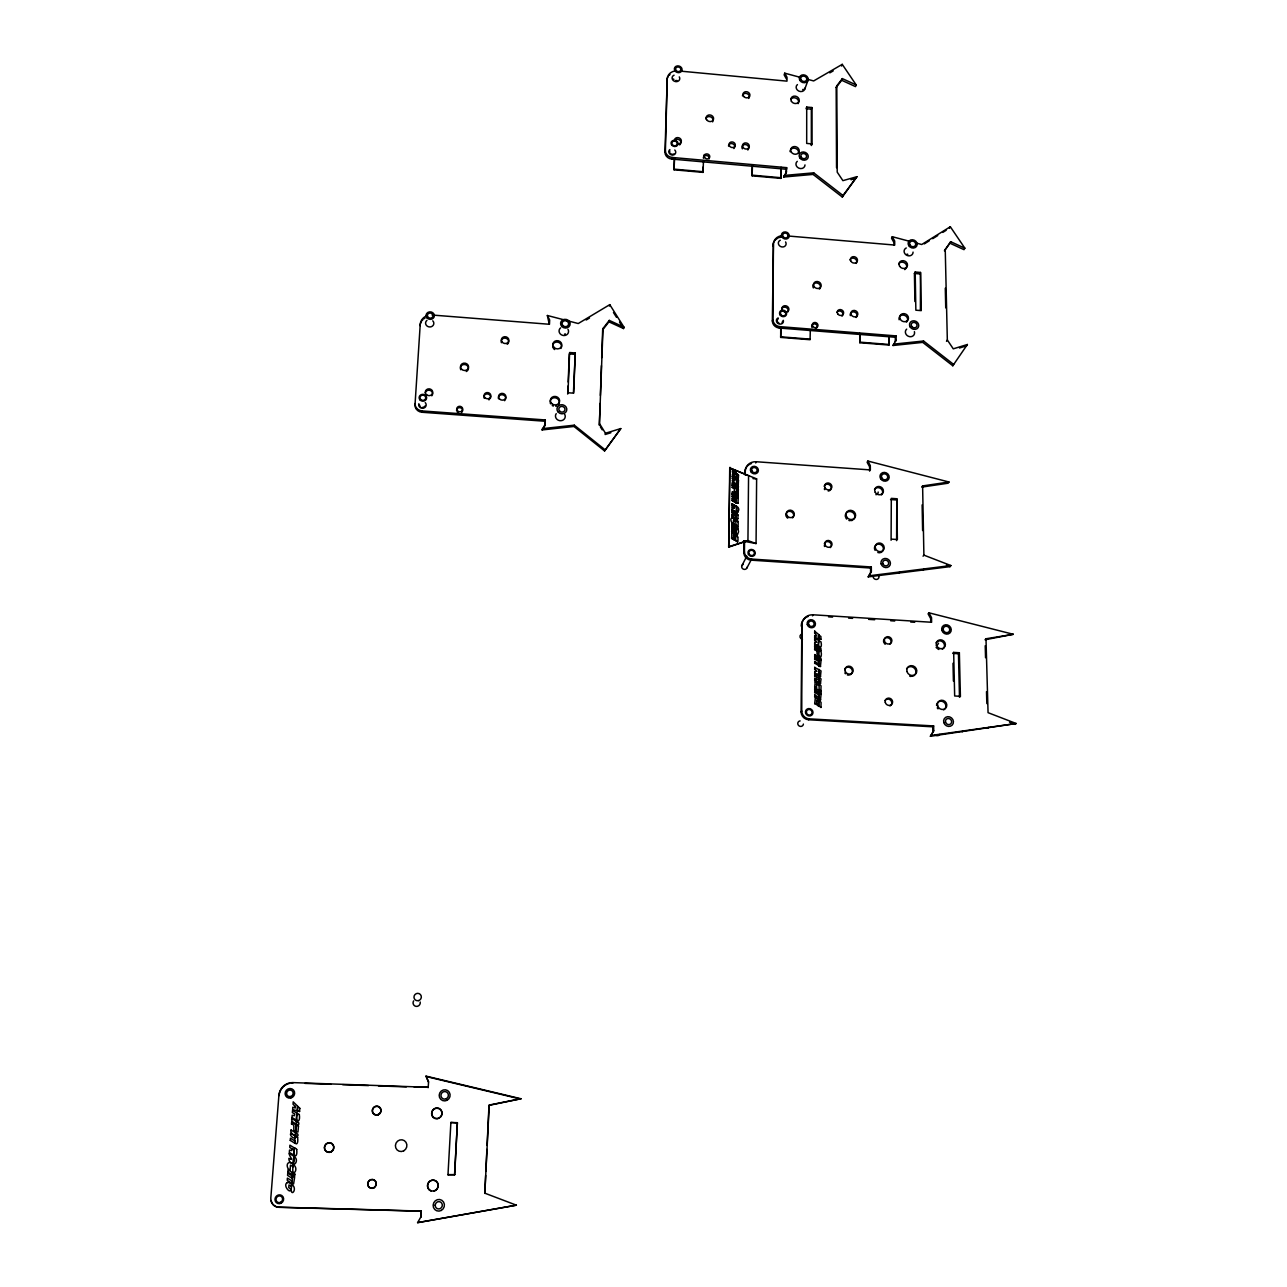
<?xml version="1.0" encoding="UTF-8"?>
<svg xmlns="http://www.w3.org/2000/svg" width="1287" height="1287" viewBox="0 0 1287 1287"><rect width="100%" height="100%" fill="white"/><g stroke="black" fill="none" stroke-linecap="round" stroke-linejoin="round"><path stroke-width="1.5" d="M801.865 625.048L801.769 711.035A7.674 7.223 37.4 0 0 809.282 718.854L933.638 725.932L932.769 726.817L808.59 719.755A7.674 7.223 37.4 0 1 801.093 711.936L801.865 625.048A11.551 10.763 33 0 1 813.191 614.8L931.611 622.264L931.531 617.615L928.941 612.805L928.088 613.835L930.678 618.629L930.726 621.734M806.708 107.062L806.692 143.42L811.968 143.903L811.952 107.545L806.708 107.062L806.096 108.703L811.341 109.186L811.952 107.545M810.327 329.987L810.07 339.72L780.678 337.403L780.726 327.944M780.678 337.403L780.968 327.654M836.534 167.696L836.164 87.5L841.666 80.277L855.517 86.615L856.193 84.942L842.325 78.604L836.807 85.827L837.21 172.136L842.905 180.647L856.933 176.689L842.325 197.04L813.094 174.421L783.686 177.027L786.051 173.23L786.647 167.648L672.2 157.464A6.998 6.097 17.5 0 1 665.411 150.692L667.197 79.054A10.553 9.073 17.3 0 1 675.144 70.946M786.051 173.23L786.647 167.648M773.407 244.369L772.94 319.61A7.127 6.355 23 0 0 779.922 326.641L896.042 335.891L895.285 337.258L779.327 328.04A7.127 6.355 23 0 1 772.361 321.01L773.407 244.369A10.746 9.476 22.1 0 1 781.289 235.746M752.235 165.074L752.139 175.836L780.839 178.378L780.887 167.632M780.839 178.378L781.129 167.294M752.139 175.836L752.461 164.736M743.516 541.183L756.064 543.548L756.627 478.877L729.729 467.921L728.699 547.152L747.94 540.604L748.567 475.723L729.729 467.921M744.546 541.859L744.433 551.673A7.336 6.805 27 0 0 751.608 559.057L871.315 566.972L870.575 568.034L751.045 560.151A7.336 6.805 27 0 1 743.886 552.766L744.015 540.717M745.237 475.144L745.286 471.219A11.068 10.135 25 0 1 756.289 461.743L870.35 469.916L870.302 465.572L867.856 461.036L867.116 462.258L869.578 466.763L869.626 471.122M728.699 547.152L729.986 467.31M731.595 538.304L734.99 540.331L731.595 538.304L731.901 533.124M731.676 531.804L731.836 529.777L735.697 532.078C737.564 538.433 725.739 526.512 735.681 533.848M731.724 527.911L731.885 525.884L735.746 528.201L735.601 530.228L731.724 527.911L735.601 530.228M731.772 525.305L731.917 523.278L735.778 525.579L735.633 527.606L731.772 525.305L735.633 527.606M733.719 519.642L735.697 521.171L733.719 519.642L733.542 523.729L731.804 522.683C726.898 512.934 743.162 521.412 731.885 517.985M735.923 512.676L732.078 510.376L735.923 512.676L735.73 518.564L731.885 516.264L732.03 514.237L734.153 515.508L732.03 514.237M731.933 512.403L734.057 513.674L731.933 512.403L732.078 510.376M736.003 506.225L732.158 503.925L736.003 506.225C739.832 515.106 731.643 511.341 732.11 507.77L734.153 508.156M732.013 505.936L734.137 507.207L732.013 505.936L732.158 503.925M732.078 500.434L732.223 498.423L736.067 500.707L735.923 502.734L732.078 500.434L735.923 502.734M732.126 496.589L732.271 494.578L736.116 496.862L735.971 498.889L732.126 496.589L735.971 498.889M732.158 493.999L732.303 491.988L736.148 494.272L736.003 496.299L732.158 493.999L736.003 496.299M732.239 487.58L732.383 485.569L736.228 487.853C738.368 496.879 733.027 493.548 734.491 488.577L732.367 487.306L734.491 488.577M732.271 485.006L732.416 482.979L736.261 485.279L736.1 487.29L732.271 485.006L736.1 487.29M734.587 480.389L732.448 480.421C732.013 483.96 740.122 487.693 736.325 478.877L732.496 476.592L736.325 478.877M732.351 478.603L734.475 479.858L732.351 478.603L732.496 476.592M736.389 473.294L732.576 469.9L736.389 473.294L736.228 477.348L732.383 476.222L732.528 474.115L734.652 474.742L732.528 474.115M732.432 472.007L734.539 473.873L732.432 472.007L732.576 469.9M733.542 523.729L733.59 519.916M733.397 537.596L735.006 538.561L733.397 537.596L733.558 535.215L735.649 536.47L733.558 535.215M734.024 515.781L734.185 513.4M734.266 506.949L734.105 508.268M734.459 480.662L734.587 479.584M734.523 475.032L734.668 473.6M734.99 540.331L735.134 538.304M735.52 536.727L735.665 534.7L732.641 532.979L731.659 533.719M735.697 521.171L735.858 519.144M735.826 540.83C734.668 530.131 739.381 536.759 737.612 541.891L735.955 540.572L737.612 541.891M736.035 534.057L736.1 528.41L737.869 529.456C740.717 533.735 733.622 535.456 737.789 534.234M735.987 527.815L736.132 525.788L737.901 526.85L737.757 528.877L735.987 527.815L737.757 528.877M736.019 525.193C734.861 514.623 739.542 521.203 737.789 526.254L736.148 524.935L737.789 526.254M736.212 518.5L736.293 512.886L738.046 514.993L737.869 518.774L736.084 518.774L737.966 518.693M736.293 512.033L736.373 506.048L738.127 507.496C740.926 511.743 733.896 513.449 738.046 512.226M738.143 502.847L736.277 502.944L736.47 497.072L738.239 498.117L738.014 503.12M736.357 496.509L736.502 494.481L738.271 495.527L738.111 497.554L736.357 496.509L738.111 497.554M738.288 493.629L736.389 493.918L736.582 488.063L738.336 489.108L738.127 494.095M736.454 487.5L736.614 485.472L738.368 486.518L738.223 488.545L736.454 487.5L738.223 488.545M738.352 484.829L736.486 484.909L736.679 479.07L738.448 480.115L738.255 484.909M736.711 477.171L736.743 473.616L738.497 475.193L738.336 477.976L736.582 477.445L738.336 477.976M674.34 159.025L674.082 169.82L703.056 172.378L703.152 166.988M703.056 172.378L703.442 161.245M674.082 169.82L674.517 158.671M786.067 169.224L671.766 159.073A6.982 6.081 17.5 0 1 664.993 152.3L667.197 79.054M600.112 403.378L599.356 425.225L603.008 328.491L609.266 320.399L623.938 327.139L623.568 328.555L608.912 321.83L602.654 329.906L601.689 357.706M600.385 395.431L601.415 365.653M573.455 392.503L575.257 352.96L569.61 352.525L568.001 392.744L573.68 393.178L575.257 352.96M567.696 394.079L568.017 386.052M568.178 382.03L569.304 353.909L574.951 354.343M610.858 432.77L605.115 434.507L605.469 433.236L620.784 428.571L604.568 450.933L573.986 426.464L542.117 429.938L544.835 425.691L545.302 419.948L422.088 410.923A7.465 6.821 7 0 1 415.074 403.555L415.009 404.89A7.465 6.805 7 0 0 422.007 412.258L545.028 421.251M549.259 324.26L547.361 315.492L578.233 323.536L609.781 304.649L623.938 327.139M544.835 425.691L545.302 419.948M485.666 1175.401L484.813 1193.419L489.205 1105.05L520.929 1098.744L488.996 1105.372L487.097 1145.382M485.859 1171.395L486.904 1149.388M447.989 1174.693L450.884 1122.473L457.384 1122.682L454.681 1174.677L447.989 1174.693L454.681 1174.677M454.536 1174.886L457.384 1122.682M420.157 325.708L420.238 324.26A11.245 10.135 8.1 0 1 421.267 321.895M421.267 1211.083L420.849 1216.971L421.267 1211.083L278.748 1207.158A8.993 8.494 -56.9 0 1 270.817 1198.052L278.909 1095.253A13.353 12.757 -50.7 0 1 292.873 1082.608L428.265 1087.29L414.253 1087.161M428.169 1087.644L428.587 1081.756L426.029 1076.125L520.929 1098.744M422.007 412.258L422.088 410.923M415.009 404.89L420.238 324.26A11.261 10.151 8.2 0 1 426.415 315.942M287.87 1172.119L288.015 1169.819L294.868 1174.114M289.269 1153.393C288.449 1155.597 295.125 1161.855 288.883 1158.316C288.545 1164.542 296.798 1166.054 293.661 1156.128L289.302 1153.442M290.283 1140.443L290.428 1138.158L294.852 1140.942M297.619 1137.531L290.798 1133.268C288.706 1136.148 296.863 1140.829 295.222 1136.051M291.055 1129.97C288.883 1133.252 299.485 1139.719 297.844 1134.169L291.087 1130.034M291.538 1124.082L291.682 1121.797L298.487 1126.061M291.924 1118.516C289.752 1121.797 300.354 1128.249 298.713 1122.714L291.956 1118.58M292.036 1117.615L292.181 1115.25L294.417 1115.732L294.803 1114.075L292.39 1112.579L292.551 1110.375L299.356 1114.639M297.12 1110.858L297.458 1106L293.211 1101.865L293.05 1104.262L295.399 1106.53M292.873 1166.601L290.46 1165.121L290.122 1170.028L288.095 1168.741C284.282 1161.019 293.758 1160.536 292.889 1166.666M292.149 1148.905L291.763 1150.578L289.527 1150.063L289.334 1152.412L293.774 1155.099L294.289 1147.891L289.897 1145.173L289.752 1147.457L292.181 1148.969M295.383 1106.466L295.302 1108.01L292.792 1107.222L292.648 1109.619L297.088 1110.794M291.618 1183.107L291.795 1180.855L287.371 1178.104L287.242 1180.404L291.65 1183.155M292.197 1175.948L292.02 1178.2L287.58 1175.401L287.757 1173.165L294.61 1177.444L293.597 1183.911L292.02 1183.348L292.599 1176.189M292.278 1174.854L292.439 1172.618M294.675 1143.162L294.82 1140.877M295.302 1134.973L295.463 1132.753M295.543 1131.675L296.09 1124.581M296.171 1123.503L296.332 1121.299M296.412 1120.221L296.943 1113.158M292.857 1172.859L292.68 1175.111M293.436 1164.622C290.17 1179.809 300.193 1169.593 293.468 1164.671M294.063 1156.369C289.816 1170.977 300.981 1161.228 294.096 1156.418M295.704 1135.214L295.865 1132.994M295.946 1131.917L296.493 1124.822M296.573 1123.744L296.734 1121.54M297.538 1110.971L297.844 1106.386L299.823 1108.364M294.836 1174.066L294.707 1176.35L287.838 1172.071M296.702 1149.404C297.973 1159.877 291.554 1156.176 294.723 1147.666L296.718 1149.468M297.603 1137.467C299.051 1147.489 292.487 1144.642 295.624 1136.292M298.455 1125.996L297.973 1131.997L295.93 1131.852M299.324 1114.574C300.772 1124.532 294.224 1121.653 297.345 1113.4M299.581 1111.55L299.791 1108.3M734.25 507.754L732.11 507.77M738.384 484.636L736.614 484.636M542.117 429.938L545.109 424.388M573.986 426.464L574.308 425.177L542.39 428.651M602.654 329.906L603.008 328.491M609.427 306.097L609.781 304.649M608.912 321.83L609.266 320.399M664.993 152.3L665.411 150.692M671.766 159.073L672.2 157.464M426.029 1076.125L428.474 1082.11M604.568 450.933L620.784 428.571M703.313 157.995L704.343 154.537M800.144 77.317L784.716 73.166L784.137 74.855L786.421 78.941M804.809 89.06L808.027 80.212M783.686 177.027L786.63 171.654M841.585 66.039L842.245 64.35L856.193 84.942M811.968 143.903L811.357 145.511L811.341 109.186M836.164 87.5L836.807 85.827M841.666 80.277L842.325 78.604M813.094 174.421L813.722 172.844L843.001 195.495L842.325 197.04M772.361 321.01L772.94 319.61M779.327 328.04L779.922 326.641M732.383 476.222L736.357 477.075M732.448 480.421L734.555 480.63M736.743 473.616L738.497 475.193M732.383 485.569L736.228 487.853M734.652 483.268L732.432 482.223L732.287 483.268L736.261 485.279M736.679 479.07L738.448 480.115M732.303 491.988L736.148 494.272M732.271 494.578L736.116 496.862M736.614 485.472L738.368 486.518M736.582 488.063L738.336 489.108M732.223 498.423L736.067 500.707M745.286 471.219L744.723 472.442A11.052 10.119 25 0 1 751.544 463.449M736.502 494.481L738.271 495.527M736.47 497.072L738.239 498.117M737.741 494.401L736.518 493.629M731.949 509.877L735.939 511.824M736.277 502.944L738.062 502.992M755.71 462.966L756.289 461.743M731.885 516.264L735.858 518.291M731.804 522.683L733.67 523.471M736.293 512.886L737.918 515.267M731.917 523.278L735.778 525.579M731.885 525.884L735.746 528.201M736.212 519.353L737.837 521.734M731.836 529.777L735.697 532.078M732.206 532.963L735.665 534.7M736.132 525.788L737.901 526.85M736.1 528.41L737.869 529.456M736.019 534.909L737.66 537.29M450.884 1122.473L457.239 1122.972M908.831 241.103L892.261 236.711L891.521 238.208L893.918 242.471L893.966 245.19M743.886 552.766L744.433 551.673M741.875 565.733L746.814 556.113M889.156 337.178L888.947 345.045L859.829 342.744L860.07 334.861M746.943 567.873L751.608 559.057M985.987 638.77L985.054 639.768L1013.303 634.298L985.987 638.77L988.062 712.676L1016.199 723.519L930.404 736.293L933.735 730.743L933.638 725.932M930.404 736.293L933.735 730.743M914.912 301.56L914.413 273.471L915.186 272.007L920.511 272.458L921.235 310.634L915.861 310.199L915.186 272.007M920.398 310.022L920.511 272.458M949.5 228.249L950.321 226.737L964.848 248.182L963.995 249.662L949.87 243.179L944.433 250.82L950.691 241.699L964.848 248.182M893.033 345.495L893.789 344.128L923.551 341.007L953.635 364.43L952.798 365.765L922.747 342.374L893.033 345.495L896.106 340.106L896.042 335.891M896.106 340.106L895.35 341.473L895.285 337.258M949.87 243.179L950.691 241.699M922.618 485.923L921.814 487.097L948.149 483.204L948.986 482.014L922.618 485.923L923.889 555.131L950.9 565.556L950.047 566.634L868.21 576.882L871.363 571.46L871.315 566.972M868.21 576.882L871.363 571.46M485.006 1193.242L516.377 1205.179L417.599 1222.65L420.929 1216.842M922.747 342.374L923.551 341.007M818.709 702.075L818.87 699.983L815.266 698.165L814.687 703.796M946.508 341.345L947.329 339.977L945.237 249.356M947.329 339.977L953.265 348.841L967.374 344.498L966.521 345.849L959.475 348.021M812.515 615.829L813.191 614.8M896.605 540.637L896.798 498.745L891.312 498.375L891.087 540.267M814.607 631.209L818.757 634.571L818.596 638.819M814.623 633.156L814.768 630.984M814.623 635.698L816.988 636.132L814.768 632.914M814.623 637.644L814.784 635.472M814.623 638.336L818.773 640.492L818.194 646.396M814.623 640.186L814.784 638.111M818.966 635.135L820.945 636.55L820.8 639.462M814.623 642.422L816.988 642.133L814.784 639.945M814.623 644.337L814.784 642.181M952.798 365.765L967.374 344.498M814.623 645.157L818.773 647.313L818.612 649.388M818.966 638.915L819.127 634.893M814.623 647.007L814.784 644.916M818.966 640.942L820.961 641.795C823.053 650.192 816.376 648.101 819.143 640.717M814.623 647.908L818.789 650.064L818.629 656.225M817.068 645.141L814.784 644.111M814.623 649.758L814.784 647.667M816.843 651.077L814.784 649.517M818.982 647.763L820.977 648.616L820.816 650.707M814.639 654.729L818.789 656.901L818.629 658.992M818.982 649.613L819.143 647.522M818.789 650.064L815.958 648.696M814.639 656.595L814.8 654.504M818.982 650.514L820.977 651.367C823.069 659.797 816.392 657.689 819.159 650.273M417.599 1222.65L516.377 1205.179M814.639 657.496L818.805 659.668L818.645 661.743M814.639 659.346L814.8 657.271M814.639 661.582L818.805 663.754L818.645 665.846M814.639 663.448L814.8 661.357M818.999 657.351L820.993 658.22L820.833 660.295M818.999 659.201L819.159 657.126M818.999 660.102L820.993 660.971L820.414 666.569M814.639 667.454L818.822 669.626L818.661 675.82M814.655 669.304L814.8 667.229M814.655 671.541L817.02 671.283L814.816 669.079M819.175 659.877L819.015 666.055L819.98 666.553M814.655 673.503L814.816 671.315M814.655 674.324L818.822 676.512L818.677 682.721M819.015 669.658L821.026 670.961L820.43 676.544M814.655 676.19L814.816 674.098M817.116 674.291L814.816 673.278M814.655 678.442L816.875 679.777M814.655 680.308L814.816 678.217M816.875 677.525L814.816 675.965M819.175 669.433L819.497 676.318M815.089 681.82L818.838 683.397L818.677 685.488M819.031 676.946L821.042 678.957L820.446 683.429M816.473 684.185L818.838 685.279M814.671 687.145L815.25 681.595M898.873 573.037L899.661 571.975M814.671 688.062L818.854 690.25L818.693 692.342M819.192 676.721L819.047 682.93L820.012 683.429M843.001 195.495L856.933 176.689M814.671 689.929L814.832 687.837M820.897 690.878L821.042 685.858L819.481 684.105M814.671 690.846L818.854 693.049L818.693 695.141M816.489 688.239L816.634 683.96M814.671 692.728L814.832 690.636M801.093 711.936L801.769 711.035M814.671 694.98L818.854 697.184L818.693 699.275M819.047 689.784L819.208 683.622M814.671 696.862L814.832 694.771M819.047 690.685L821.058 691.569L820.897 693.677M819.063 692.567L819.224 690.475M819.224 693.259L821.058 694.369L819.224 693.259L819.063 699.501L820.044 699.983M923.069 556.209L923.889 555.131M816.521 700.755L818.87 701.865M816.521 703.024L816.682 700.546M820.929 707.544L821.074 702.429L819.513 700.675M820.479 699.999L821.058 694.369M818.194 704.037L816.682 702.815M818.194 705.919L818.355 703.828M923.326 569.98L924.146 568.902M808.59 719.755L809.282 718.854M819.079 706.434L819.24 700.192M953.667 652.396L952.782 653.378L958.461 653.732L959.362 652.75L953.667 652.396L954.664 695.977L960.408 696.315L959.362 652.75M960.408 696.315L959.491 697.232L958.461 653.732M962.177 731.836L963.094 730.968M987.531 728.281L988.48 727.412M950.321 226.737L921.717 244.514L916.183 243.05M924.291 243.903L929.327 240.766M932.689 238.69L937.74 235.553M942.776 232.416L946.138 230.325M586.212 319.996L589.526 318.002M842.245 64.35L813.657 80.936L807.866 79.392M829.825 72.86L833.188 70.914M728.973 546.605L747.94 540.604L756.064 543.548M850.997 179.73L856.241 178.249M931.273 735.424L1016.199 723.519M868.95 575.804L950.9 565.556M784.266 175.45L813.722 172.844M820.639 699.79L819.24 699.275M820.575 666.344L819.175 665.829M820.591 676.318L819.192 675.82M820.607 683.22L819.208 682.705M820.543 647.136L819.143 646.637M820.559 656.724L819.159 656.225M434.974 1205.179L435.231 1205.195A3.684 3.523 -70 0 1 440.717 1202.155A3.684 3.523 -70 0 1 440.363 1208.509A3.684 3.523 -70 0 1 435.231 1205.195M271.09 1200.53A8.977 8.478 -57 0 0 278.909 1207.319L421.171 1211.228M304.922 1083.381L330.759 1084.265M342.696 1084.684L368.532 1085.584M378.475 1085.922L406.306 1086.888M828.538 616.843L832.56 617.1M848.583 618.114L852.589 618.355M868.628 619.369L874.645 619.739M890.684 620.752L894.69 621.01M910.713 622.023L914.735 622.264M891.859 539.156L897.377 539.526L896.798 498.745M752.975 478.619L756.627 478.877M890.556 499.533L896.025 499.919M780.936 336.824L810.343 339.141M432.11 315.025L549.469 324.276L549.662 319.98L547.361 315.492M860.134 342.165L889.253 344.482M914.413 273.471L919.722 273.906M787.982 235.988L894.722 245.061L894.674 240.991L892.261 236.711M752.364 175.177L781.08 177.719M674.275 169.16L703.249 171.718M681.82 71.252L786.984 81.145L787 77.268L784.716 73.166M427.799 1076.929L520.656 1099.066M928.941 612.805L1013.303 634.298M867.856 461.036L948.986 482.014M297.506 1110.906L299.549 1111.485M814.784 637.419L818.773 638.577M819.127 638.674L820.961 639.221M946.444 565.234L950.047 566.634M1009.587 722.232L1015.218 724.388M292.004 1117.534L296.38 1120.157M814.784 646.766L818.789 649.163M819.143 649.372L820.977 650.466M814.8 656.37L818.805 658.751M819.159 658.976L820.993 660.07M814.8 659.121L818.805 661.518M814.8 663.223L818.805 665.62M814.816 680.083L818.838 682.496M819.224 689.559L821.058 690.669M814.832 689.719L818.854 692.133M819.224 692.342L821.058 693.452M814.832 692.503L818.854 694.916M814.832 696.653L818.854 699.066M819.24 706.225L821.09 707.335M814.832 686.936L816.65 688.03M814.848 703.587L818.355 705.71M736.261 484.427L734.78 482.995M736.164 493.436L734.459 491.361M818.773 646.412L817.229 644.9M818.789 656L817.036 654.069L817.004 650.852M818.822 675.595L817.277 674.082M291.505 1124.018C296.396 1124.613 291.522 1130.115 295.511 1131.611M290.267 1140.379L294.643 1143.097M574.308 425.177L604.922 449.662M613.465 312.516L616.505 317.326M619.53 322.136L623.568 328.555M599.71 423.938L605.469 433.236M600.321 426.769L602.236 429.874M278.909 1095.253L279.054 1095.591A13.32 12.741 -50.8 0 1 289.623 1083.3M292.873 1082.608L293.002 1082.962A13.32 12.741 -50.8 0 0 291.312 1083.027M985.215 645.752L985.552 657.721M986.502 691.634L986.839 703.603M945.285 288.208L945.736 307.883M953.007 663.272L953.41 681.064M932.769 726.817L932.866 731.611M922.135 504.874L922.602 530.55M888.818 335.634L888.947 345.045M870.575 568.034L870.623 572.538M859.748 333.333L859.829 342.744M817.036 677.3L817.036 679.552M439.124 1118.194A5.325 5.164 -65.8 0 1 431.595 1113.818A5.325 5.164 -65.8 0 1 438.819 1108.606A5.325 5.164 -65.8 0 1 440.234 1117.389M431.129 1191.038A5.55 5.309 -68.8 0 1 428.603 1182.463A5.55 5.309 -68.8 0 1 437.355 1182.705A5.55 5.309 -68.8 0 1 433.896 1191.118M420.205 1001.994A3.668 3.588 -50.1 0 1 415.991 1006.37A3.668 3.588 -50.1 0 1 413.642 1000.852M936.019 642.776A4.681 4.295 38.7 0 1 943.13 642.31A4.681 4.295 38.7 0 1 942.341 649.243M938.899 649.468A4.681 4.295 38.7 0 1 937.805 648.954M936.839 648.198A4.681 4.295 38.7 0 1 936.099 647.232M937.885 702.316A4.826 4.456 41.7 0 1 944.883 703.169A4.826 4.456 41.7 0 1 943.661 709.893M938.014 708.847A4.826 4.456 41.7 0 1 937.258 707.834M936.582 705.501A4.826 4.456 41.7 0 1 937.161 703.217M885.215 644.256A3.877 3.588 36.8 0 1 884.475 643.564M883.928 642.728A3.877 3.588 36.8 0 1 885.376 638.062A3.877 3.588 36.8 0 1 890.379 639.43A3.877 3.588 36.8 0 1 889.8 644.32M884.845 700.659A3.829 3.555 39.9 0 1 890.684 700.241A3.829 3.555 39.9 0 1 889.993 705.968M844.819 668.902A4.167 3.893 36.8 0 1 851.576 668.87A4.167 3.893 36.8 0 1 849.436 675.015M848.374 675.096A4.167 3.893 36.8 0 1 847.329 674.887M845.495 673.745A4.167 3.893 36.8 0 1 844.835 672.892M801.206 626.077A11.535 10.746 33 0 1 808.188 616.393M906.595 668.79A5.164 4.778 39 0 1 914.896 668.757A5.164 4.778 39 0 1 912.354 676.335M911.051 676.431A5.164 4.778 39 0 1 909.748 676.19M939.912 734.314A3.137 2.912 43 0 1 935.15 734.668M938.513 643.162A3.314 3.041 38.4 0 1 936.292 645.237M803.394 724.066A2.88 2.719 37.7 0 1 800.562 726.415A2.88 2.719 37.7 0 1 797.779 723.712A2.88 2.719 37.7 0 1 800.128 720.897M802.444 639.317A2.831 2.638 33 0 1 802.3 633.976M552.766 344.755A4.521 4.086 13.8 0 1 558.944 342.503A4.521 4.086 13.8 0 1 560.875 348.504M554.665 349.533A4.521 4.086 13.8 0 1 553.764 348.809M553.088 347.908A4.521 4.086 13.8 0 1 552.686 346.879M550.096 401.673A4.649 4.247 13.8 0 1 556.081 397.989A4.649 4.247 13.8 0 1 558.638 404.44M556.885 405.872A4.649 4.247 13.8 0 1 555.743 406.225M553.346 406.048A4.649 4.247 13.8 0 1 552.252 405.534M550.627 403.845A4.649 4.247 13.8 0 1 550.209 402.783M507.882 343.693A3.748 3.394 11.4 0 1 507.207 344.305M501.463 342.712A3.748 3.394 11.4 0 1 501.206 341.843M501.206 340.958A3.748 3.394 11.4 0 1 505.871 338.256A3.748 3.394 11.4 0 1 508.381 342.937M505.147 400.032A3.7 3.378 11.1 0 1 504.52 400.691M498.439 398.713A3.7 3.378 11.1 0 1 502.203 394.723A3.7 3.378 11.1 0 1 505.55 399.243M489.559 399.372A3.394 3.105 10.4 0 1 488.835 399.823M484.282 398.343A3.394 3.105 10.4 0 1 487.017 393.902A3.394 3.105 10.4 0 1 490.508 398.053M456.644 410.891A3.008 2.767 8.9 0 1 460.521 407.786A3.008 2.767 8.9 0 1 461.615 412.5M457.963 412.677A3.008 2.767 8.9 0 1 457.352 412.194M425.241 392.969A3.732 3.394 7.4 0 1 430.437 390.524A3.732 3.394 7.4 0 1 431.805 395.801M425.9 395.511A3.732 3.394 7.4 0 1 425.434 394.723M460.794 369.755A4.054 3.684 9.4 0 1 462.564 364.848A4.054 3.684 9.4 0 1 468.001 366.618A4.054 3.684 9.4 0 1 466.232 371.525M421.991 320.769A11.245 10.135 8.1 0 1 422.876 319.723M423.906 318.806A11.245 10.135 8.1 0 1 425.064 318.034M564.671 414.253A4.907 4.488 14.2 0 1 563.352 419.884A4.907 4.488 14.2 0 1 557.078 419.433A4.907 4.488 14.2 0 1 556.225 413.642M568.001 329.359A4.778 4.311 14.1 0 1 566.393 334.958A4.778 4.311 14.1 0 1 560.054 333.687A4.778 4.311 14.1 0 1 560.585 327.879M565.331 333.88A3.266 2.944 14.1 0 1 564.526 334.121M432.77 320.817A4.134 3.716 8.1 0 1 432.464 326.078A4.134 3.716 8.1 0 1 426.64 325.643A4.134 3.716 8.1 0 1 426.946 320.383M425.225 402.622A3.748 3.427 7 0 1 425.353 407.03A3.748 3.427 7 0 1 420.64 407.818A3.748 3.427 7 0 1 418.87 403.7M425.032 405.952A2.847 2.606 7 0 1 424.115 406.982M423.455 407.303A2.847 2.606 7 0 1 421.991 407.416M420.125 406.338A2.847 2.606 7 0 1 419.594 405.067M905.533 269.031A4.344 3.797 26.2 0 1 904.664 269.578M898.793 263.771A4.344 3.797 26.2 0 1 904.552 262.838A4.344 3.797 26.2 0 1 906.193 268.275M899.13 319.771A4.472 3.941 27.3 0 1 904.391 315.251A4.472 3.941 27.3 0 1 906.45 322.168M849.935 259.974A3.604 3.153 24.6 0 1 854.841 258.607A3.604 3.153 24.6 0 1 856.177 263.417M850.305 315.605A3.539 3.137 25.6 0 1 854.536 312.017A3.539 3.137 25.6 0 1 856.128 317.519M836.984 312.226A3.25 2.88 25.1 0 1 841.682 311.744A3.25 2.88 25.1 0 1 842.02 316.184M816.505 328.491A2.88 2.574 24.4 0 1 815.926 328.861M812.049 327.59A2.88 2.574 24.4 0 1 814.124 323.857A2.88 2.574 24.4 0 1 817.245 327.381M781.949 308.253A3.555 3.169 23.1 0 1 788.062 311.776M813.384 287.918A3.877 3.427 23.8 0 1 814.494 283.397A3.877 3.427 23.8 0 1 819.594 284.443A3.877 3.427 23.8 0 1 819.385 289.125M782.657 310.762A3.571 3.169 23.1 0 1 783.686 305.984A3.571 3.169 23.1 0 1 788.706 308.156A3.571 3.169 23.1 0 1 785.923 312.178M785.022 312.13A3.571 3.169 23.1 0 1 784.121 311.856M772.827 245.865A10.73 9.459 22.1 0 1 778.152 237.998M779.391 237.548A10.73 9.459 22.1 0 1 780.71 237.258M914.397 331.66A4.714 4.167 27.7 0 1 911.984 336.454A4.714 4.167 27.7 0 1 906.241 334.572A4.714 4.167 27.7 0 1 906.675 329.134M913.062 252.107A4.585 4.006 26.2 0 1 909.426 255.84A4.585 4.006 26.2 0 1 904.391 252.767A4.585 4.006 26.2 0 1 906.273 247.973M907.834 254.359A3.121 2.735 26.2 0 1 907.094 254.022M785.585 241.94A3.941 3.475 22 0 1 784.169 246.654A3.941 3.475 22 0 1 778.86 244.932A3.941 3.475 22 0 1 780.292 240.219M783.3 320.302A3.571 3.185 23 0 1 781.096 324.018A3.571 3.185 23 0 1 776.704 321.991A3.571 3.185 23 0 1 778.168 317.921M778.957 323.101A2.719 2.429 23 0 1 777.268 321.074M777.396 319.803A2.719 2.429 23 0 1 778.201 318.838M782.576 321.316A2.719 2.429 23 0 1 782.078 322.474M874.5 489.43A4.472 4.054 30.7 0 1 880.919 488.674A4.472 4.054 30.7 0 1 881.418 494.948M875.08 550.337A4.601 4.215 32.6 0 1 877.734 544.192A4.601 4.215 32.6 0 1 883.429 548.745A4.601 4.215 32.6 0 1 877.831 552.541M824.147 486.213A3.7 3.378 28.6 0 1 830.34 485.585A3.7 3.378 28.6 0 1 828.233 491.055M824.806 489.655A3.7 3.378 28.6 0 1 824.291 488.867M824.291 543.886A3.652 3.362 30.4 0 1 829.536 542.149A3.652 3.362 30.4 0 1 830.292 547.602M824.661 546.508A3.652 3.362 30.4 0 1 824.291 545.656M786.357 516.682A3.99 3.668 27.7 0 1 787.515 511.84A3.99 3.668 27.7 0 1 792.776 512.87A3.99 3.668 27.7 0 1 792.535 517.889M787.789 518.146A3.99 3.668 27.7 0 1 786.984 517.503M845.43 516.94A4.923 4.504 30.4 0 1 851.302 511.711A4.923 4.504 30.4 0 1 853.522 519.562M852.525 520.221A4.923 4.504 30.4 0 1 851.367 520.608M850.128 520.672A4.923 4.504 30.4 0 1 848.873 520.431M846.701 519.095A4.923 4.504 30.4 0 1 845.929 518.082M878.86 576.093A2.992 2.751 33.6 0 1 876.077 579.456A2.992 2.751 33.6 0 1 873.213 575.723M878.184 492.02A3.169 2.88 30.6 0 1 875.916 494.707M747.103 567.229A2.751 2.558 27.1 0 1 744.594 569.401A2.751 2.558 27.1 0 1 741.762 567.294A2.751 2.558 27.1 0 1 743.291 564.366M790.845 99.292A4.247 3.652 20.9 0 1 796.556 98.456A4.247 3.652 20.9 0 1 798.069 103.668M790.025 151.609A4.376 3.781 21.4 0 1 794.899 148.23A4.376 3.781 21.4 0 1 798.487 153.362M742.454 95.865A3.523 3.024 19.4 0 1 747.12 93.661A3.523 3.024 19.4 0 1 748.761 98.456M748.31 149.372A3.475 3.008 19.8 0 1 747.763 149.968M742.374 148.842A3.475 3.008 19.8 0 1 744.948 144.514A3.475 3.008 19.8 0 1 748.664 148.681M734.362 148.005A3.185 2.767 19.4 0 1 733.847 148.536M728.506 146.075A3.185 2.767 19.4 0 1 732.11 143.613A3.185 2.767 19.4 0 1 734.684 147.345M703.716 157.754A2.831 2.461 18.6 0 1 706.901 155.566A2.831 2.461 18.6 0 1 709.185 158.896M680.212 144.369A3.491 3.041 17.6 0 1 679.584 144.884M674.179 141.023A2.687 2.349 17.5 0 1 677.042 144.45A2.687 2.349 17.5 0 1 672.474 144.723A2.687 2.349 17.5 0 1 674.179 141.023A3.491 3.041 17.6 0 1 678.748 139.559A3.491 3.041 17.6 0 1 680.662 143.694M705.759 118.726A3.797 3.282 18.5 0 1 710.858 116.972A3.797 3.282 18.5 0 1 712.596 121.863M674.468 140.862A3.507 3.041 17.6 0 1 677.718 137.596A3.507 3.041 17.6 0 1 681.354 141.039A3.507 3.041 17.6 0 1 677.461 143.71M666.779 80.743A10.537 9.057 17.3 0 1 668.291 76.303M669.063 75.386A10.537 9.057 17.3 0 1 669.996 74.566M805.002 164.913A4.617 4.006 21.7 0 1 798.728 168.114A4.617 4.006 21.7 0 1 797.264 161.342M804.97 88.063A4.488 3.845 20.9 0 1 798.857 91.104A4.488 3.845 20.9 0 1 797.425 84.588M803.152 89.237A3.073 2.622 20.9 0 1 802.67 89.736M679.279 76.882A3.877 3.33 17.2 0 1 677.782 81.354A3.877 3.33 17.2 0 1 672.57 79.649A3.877 3.33 17.2 0 1 674.066 75.193M676.946 80.454A2.638 2.268 17.2 0 1 675.611 80.518M673.873 79.521A2.638 2.268 17.2 0 1 673.519 78.99M674.774 150.016A3.507 3.057 17.5 0 1 674.678 154.376A3.507 3.057 17.5 0 1 669.771 153.925A3.507 3.057 17.5 0 1 669.867 149.565M673.905 153.925A2.671 2.333 17.5 0 1 670.688 153.748M669.851 152.735A2.671 2.333 17.5 0 1 669.819 150.933M287.017 1182.801C282.496 1185.44 291.168 1195.156 290.605 1188.818L288.771 1187.676L288.964 1184.957L291.393 1186.501L291.538 1184.201L288.063 1182.158L287.017 1182.801M291.94 1184.442C288.61 1199.822 298.745 1189.542 291.972 1184.49M378.233 1114.799A4.44 4.279 -58.7 0 0 379.327 1107.238A4.44 4.279 -58.7 0 0 372.377 1110.263A4.44 4.279 -58.7 0 0 378.233 1114.799M373.857 1187.837A4.424 4.231 -62.9 0 0 374.34 1180.243A4.424 4.231 -62.9 0 0 367.712 1183.863A4.424 4.231 -62.9 0 0 373.857 1187.837M331.177 1151.881A4.826 4.617 -57.3 0 0 331.773 1143.628A4.826 4.617 -57.3 0 0 324.485 1147.537A4.826 4.617 -57.3 0 0 331.177 1151.881M439.237 1117.888A5.341 5.164 -65.8 0 0 439.752 1108.702A5.341 5.164 -65.8 0 0 431.708 1113.046A5.341 5.164 -65.8 0 0 439.237 1117.888M435.328 1190.427A5.55 5.325 -68.8 0 0 435.859 1180.855A5.55 5.325 -68.8 0 0 427.574 1185.407A5.55 5.325 -68.8 0 0 435.328 1190.427M378.265 1114.494A4.44 4.279 -58.6 0 0 379.359 1106.917A4.44 4.279 -58.6 0 0 372.377 1109.957A4.44 4.279 -58.6 0 0 378.265 1114.494M373.857 1187.66A4.44 4.231 -62.9 0 0 374.356 1180.05A4.44 4.231 -62.9 0 0 367.712 1183.67A4.44 4.231 -62.9 0 0 373.857 1187.66M331.129 1151.624A4.842 4.617 -57.2 0 0 331.708 1143.355A4.842 4.617 -57.2 0 0 324.404 1147.28A4.842 4.617 -57.2 0 0 331.129 1151.624M441.312 1210.423A5.872 5.615 -70 0 0 441.859 1200.304A5.872 5.615 -70 0 0 433.14 1205.131A5.872 5.615 -70 0 0 441.312 1210.423M447.136 1100.256A5.615 5.454 -65.7 0 0 447.667 1090.604A5.615 5.454 -65.7 0 0 439.189 1095.157A5.615 5.454 -65.7 0 0 447.136 1100.256M290.765 1098.02A4.907 4.681 -50.4 0 0 293.5 1090.025A4.907 4.681 -50.4 0 0 285.376 1091.955A4.907 4.681 -50.4 0 0 290.765 1098.02M290.138 1096.588A3.33 3.185 -50.4 0 0 292.551 1091.344A3.33 3.185 -50.4 0 0 286.937 1092.068A3.33 3.185 -50.4 0 0 290.138 1096.588M281.161 1203.168A4.504 4.263 -57 0 0 281.756 1195.478A4.504 4.263 -57 0 0 274.984 1199.146A4.504 4.263 -57 0 0 281.161 1203.168M280.437 1202.38A3.443 3.25 -57 0 0 281.419 1196.556A3.443 3.25 -57 0 0 276.045 1198.857A3.443 3.25 -57 0 0 280.437 1202.38M446.348 1098.696A3.829 3.716 -65.7 0 0 446.702 1092.1A3.829 3.716 -65.7 0 0 440.942 1095.205A3.829 3.716 -65.7 0 0 446.348 1098.696M403.716 1150.835A5.936 5.711 -63.6 0 0 404.327 1140.636A5.936 5.711 -63.6 0 0 395.415 1145.462A5.936 5.711 -63.6 0 0 403.716 1150.835M418.404 1000.642A3.732 3.652 -49.1 0 0 420.415 994.529A3.732 3.652 -49.1 0 0 414.157 995.945A3.732 3.652 -49.1 0 0 418.404 1000.642M936.502 645.141A4.681 4.295 38.7 0 0 944.143 647.602A4.681 4.295 38.7 0 0 941.939 640.041A4.681 4.295 38.7 0 0 936.502 645.141M937.644 705.807A4.826 4.456 41.7 0 0 945.511 708.317A4.826 4.456 41.7 0 0 943.242 700.466A4.826 4.456 41.7 0 0 937.644 705.807M884.41 640.797A3.877 3.588 36.8 0 0 890.604 643.323A3.877 3.588 36.8 0 0 889.349 636.968A3.877 3.588 36.8 0 0 884.41 640.797M885.311 702.509A3.829 3.571 39.9 0 0 891.553 704.52A3.829 3.571 39.9 0 0 889.816 698.278A3.829 3.571 39.9 0 0 885.311 702.509M845.157 670.945A4.183 3.893 36.8 0 0 851.994 673.133A4.183 3.893 36.8 0 0 850.128 666.36A4.183 3.893 36.8 0 0 845.157 670.945M945.559 722.168A3.201 2.96 42.7 0 0 950.755 723.841A3.201 2.96 42.7 0 0 949.259 718.629A3.201 2.96 42.7 0 0 945.559 722.168M943.789 722.554A5.1 4.714 42.7 0 0 952.074 725.208A5.1 4.714 42.7 0 0 949.693 716.907A5.1 4.714 42.7 0 0 943.789 722.554M941.875 630.373A4.939 4.521 38.2 0 0 949.919 632.963A4.939 4.521 38.2 0 0 947.602 624.999A4.939 4.521 38.2 0 0 941.875 630.373M807.287 624.533A4.247 3.958 32.8 0 0 814.253 626.753A4.247 3.958 32.8 0 0 812.354 619.9A4.247 3.958 32.8 0 0 807.287 624.533M808.719 624.694A2.896 2.687 32.8 0 0 813.593 625.482A2.896 2.687 32.8 0 0 811.598 621.026A2.896 2.687 32.8 0 0 808.719 624.694M805.582 713.014A3.845 3.62 37.4 0 0 811.888 715.041A3.845 3.62 37.4 0 0 810.199 708.751A3.845 3.62 37.4 0 0 805.582 713.014M806.402 712.58A2.928 2.767 37.4 0 0 811.051 714.542A2.928 2.767 37.4 0 0 810.231 709.684A2.928 2.767 37.4 0 0 806.402 712.58M943.323 630.083A3.378 3.089 38.2 0 0 948.825 631.853A3.378 3.089 38.2 0 0 947.248 626.415A3.378 3.089 38.2 0 0 943.323 630.083M906.981 671.541A5.164 4.778 39 0 0 915.411 674.243A5.164 4.778 39 0 0 913.014 665.878A5.164 4.778 39 0 0 906.981 671.541M554.037 347.426A4.521 4.102 13.8 0 0 561.647 346.155A4.521 4.102 13.8 0 0 556.338 340.701A4.521 4.102 13.8 0 0 554.037 347.426M551.608 403.458A4.649 4.247 13.8 0 0 559.427 402.123A4.649 4.247 13.8 0 0 553.973 396.476A4.649 4.247 13.8 0 0 551.608 403.458M502.155 342.101A3.764 3.394 11.4 0 0 508.59 341.538A3.764 3.394 11.4 0 0 504.617 336.711A3.764 3.394 11.4 0 0 502.155 342.101M499.517 398.97A3.7 3.378 11.1 0 0 505.759 397.908A3.7 3.378 11.1 0 0 501.447 393.42A3.7 3.378 11.1 0 0 499.517 398.97M484.958 397.683A3.394 3.105 10.4 0 0 490.701 396.718A3.394 3.105 10.4 0 0 486.759 392.599A3.394 3.105 10.4 0 0 484.958 397.683M457.496 410.859A3.024 2.767 8.9 0 0 462.596 409.99A3.024 2.767 8.9 0 0 459.105 406.338A3.024 2.767 8.9 0 0 457.496 410.859M426.657 394.836A3.732 3.411 7.5 0 0 432.689 392.873A3.732 3.411 7.5 0 0 427.686 389.028A3.732 3.411 7.5 0 0 426.657 394.836M461.534 369.192A4.054 3.684 9.4 0 0 468.388 368.05A4.054 3.684 9.4 0 0 463.706 363.175A4.054 3.684 9.4 0 0 461.534 369.192M562.966 325.611A3.282 2.96 14.1 0 0 568.468 324.71A3.282 2.96 14.1 0 0 564.623 320.753A3.282 2.96 14.1 0 0 562.966 325.611M561.84 326.496A4.81 4.344 14.1 0 0 569.932 325.177A4.81 4.344 14.1 0 0 564.285 319.385A4.81 4.344 14.1 0 0 561.84 326.496M559.636 411.116A3.105 2.847 14.2 0 0 564.848 410.215A3.105 2.847 14.2 0 0 561.212 406.451A3.105 2.847 14.2 0 0 559.636 411.116M558.285 412.21A4.939 4.521 14.2 0 0 566.602 410.778A4.939 4.521 14.2 0 0 560.794 404.778A4.939 4.521 14.2 0 0 558.285 412.21M421.074 399.758A2.88 2.622 7.1 0 0 425.707 398.214A2.88 2.622 7.1 0 0 421.83 395.286A2.88 2.622 7.1 0 0 421.074 399.758M420.061 399.984A3.781 3.443 7.1 0 0 426.447 398.906A3.781 3.443 7.1 0 0 422.104 394.369A3.781 3.443 7.1 0 0 420.061 399.984M428.426 317.535A2.831 2.558 8.2 0 0 433.011 316.087A2.831 2.558 8.2 0 0 429.198 313.175A2.831 2.558 8.2 0 0 428.426 317.535M427.123 318.034A4.167 3.748 8.2 0 0 434.169 316.875A4.167 3.748 8.2 0 0 429.343 311.904A4.167 3.748 8.2 0 0 427.123 318.034M899.597 266.216A4.344 3.797 26.2 0 0 906.965 266.827A4.344 3.797 26.2 0 0 903.184 260.666A4.344 3.797 26.2 0 0 899.597 266.216M900.353 319.385A4.472 3.941 27.3 0 0 907.914 319.996A4.472 3.941 27.3 0 0 904.021 313.61A4.472 3.941 27.3 0 0 900.353 319.385M850.771 260.988A3.604 3.169 24.6 0 0 856.869 261.953A3.604 3.169 24.6 0 0 854.214 256.676A3.604 3.169 24.6 0 0 850.771 260.988M851.351 315.009A3.555 3.153 25.6 0 0 857.383 315.492A3.555 3.153 25.6 0 0 854.327 310.424A3.555 3.153 25.6 0 0 851.351 315.009M837.676 313.771A3.25 2.88 25.1 0 0 843.21 314.221A3.25 2.88 25.1 0 0 840.411 309.572A3.25 2.88 25.1 0 0 837.676 313.771M812.692 326.206A2.896 2.574 24.4 0 0 817.599 326.592A2.896 2.574 24.4 0 0 815.138 322.474A2.896 2.574 24.4 0 0 812.692 326.206M814.027 286.47A3.877 3.427 23.8 0 0 820.639 287.017A3.877 3.427 23.8 0 0 817.325 281.499A3.877 3.427 23.8 0 0 814.027 286.47M910.006 245.077A3.153 2.751 26.2 0 0 915.33 245.527A3.153 2.751 26.2 0 0 912.596 241.087A3.153 2.751 26.2 0 0 910.006 245.077M908.767 245.64A4.617 4.022 26.2 0 0 916.585 246.3A4.617 4.022 26.2 0 0 912.563 239.768A4.617 4.022 26.2 0 0 908.767 245.64M911.614 326.255A2.976 2.638 27.7 0 0 916.65 326.657A2.976 2.638 27.7 0 0 914.06 322.394A2.976 2.638 27.7 0 0 911.614 326.255M910.134 326.93A4.746 4.199 27.7 0 0 918.162 327.574A4.746 4.199 27.7 0 0 914.027 320.801A4.746 4.199 27.7 0 0 910.134 326.93M780.614 314.237A2.751 2.445 23.1 0 0 785.263 315.025A2.751 2.445 23.1 0 0 783.333 310.955A2.751 2.445 23.1 0 0 780.614 314.237M780.002 314.8A3.604 3.201 23.1 0 0 786.132 315.283A3.604 3.201 23.1 0 0 783.091 310.151A3.604 3.201 23.1 0 0 780.002 314.8M783.3 236.84A2.703 2.381 22 0 0 787.853 236.567A2.703 2.381 22 0 0 784.957 233.06A2.703 2.381 22 0 0 783.3 236.84M781.981 236.985A3.974 3.491 22 0 0 788.754 237.532A3.974 3.491 22 0 0 785.36 231.933A3.974 3.491 22 0 0 781.981 236.985M875.289 492.438A4.472 4.07 30.7 0 0 882.866 492.969A4.472 4.07 30.7 0 0 878.989 486.454A4.472 4.07 30.7 0 0 875.289 492.438M875.369 548.165A4.617 4.215 32.6 0 0 882.914 550.611A4.617 4.215 32.6 0 0 880.807 543.243A4.617 4.215 32.6 0 0 875.369 548.165M824.967 487.676A3.716 3.378 28.6 0 0 831.257 488.61A3.716 3.378 28.6 0 0 828.538 483.011A3.716 3.378 28.6 0 0 824.967 487.676M825.337 545.415A3.668 3.362 30.4 0 0 831.547 545.817A3.668 3.362 30.4 0 0 828.426 540.46A3.668 3.362 30.4 0 0 825.337 545.415M786.984 515.54A3.99 3.668 27.7 0 0 793.773 516.007A3.99 3.668 27.7 0 0 790.395 510.167A3.99 3.668 27.7 0 0 786.984 515.54M882.834 563.577A3.057 2.799 33.4 0 0 887.821 565.186A3.057 2.799 33.4 0 0 886.437 560.295A3.057 2.799 33.4 0 0 882.834 563.577M881.128 563.899A4.858 4.456 33.4 0 0 889.092 566.473A4.858 4.456 33.4 0 0 886.872 558.687A4.858 4.456 33.4 0 0 881.128 563.899M880.63 478.716A4.73 4.279 30.5 0 0 888.609 479.279A4.73 4.279 30.5 0 0 884.539 472.409A4.73 4.279 30.5 0 0 880.63 478.716M750.916 471.734A4.07 3.716 24.9 0 0 757.85 472.2A4.07 3.716 24.9 0 0 754.407 466.312A4.07 3.716 24.9 0 0 750.916 471.734M751.898 470.962A2.767 2.526 24.9 0 0 756.579 471.75A2.767 2.526 24.9 0 0 754.697 467.551A2.767 2.526 24.9 0 0 751.898 470.962M748.455 554.424A3.684 3.411 27 0 0 754.745 554.842A3.684 3.411 27 0 0 751.64 549.436A3.684 3.411 27 0 0 748.455 554.424M749.098 553.828A2.799 2.606 27 0 0 753.86 554.568A2.799 2.606 27 0 0 751.898 550.289A2.799 2.606 27 0 0 749.098 553.828M881.885 478.104A3.217 2.912 30.5 0 0 887.338 478.491A3.217 2.912 30.5 0 0 884.555 473.809A3.217 2.912 30.5 0 0 881.885 478.104M846.637 516.956A4.939 4.504 30.4 0 0 855.002 517.519A4.939 4.504 30.4 0 0 850.755 510.312A4.939 4.504 30.4 0 0 846.637 516.956M791.425 101.351A4.263 3.652 20.9 0 0 798.68 102.011A4.263 3.652 20.9 0 0 795.06 96.107A4.263 3.652 20.9 0 0 791.425 101.351M791.199 151.979A4.376 3.797 21.4 0 0 798.648 152.654A4.376 3.797 21.4 0 0 794.932 146.541A4.376 3.797 21.4 0 0 791.199 151.979M743.773 96.525A3.539 3.041 19.4 0 0 749.726 96.107A3.539 3.041 19.4 0 0 745.865 91.683A3.539 3.041 19.4 0 0 743.773 96.525M742.905 147.233A3.475 3.024 19.8 0 0 748.857 147.764A3.475 3.024 19.8 0 0 745.929 142.921A3.475 3.024 19.8 0 0 742.905 147.233M729.423 145.898A3.185 2.767 19.4 0 0 734.877 146.38A3.185 2.767 19.4 0 0 732.206 141.94A3.185 2.767 19.4 0 0 729.423 145.898M704.536 157.432A2.831 2.461 18.6 0 0 709.378 157.867A2.831 2.461 18.6 0 0 707.03 153.909A2.831 2.461 18.6 0 0 704.536 157.432M706.563 119.627A3.813 3.298 18.5 0 0 713.078 120.222A3.813 3.298 18.5 0 0 709.909 114.929A3.813 3.298 18.5 0 0 706.563 119.627M801.109 79.874A3.089 2.638 20.9 0 0 806.37 80.373A3.089 2.638 20.9 0 0 803.731 76.094A3.089 2.638 20.9 0 0 801.109 79.874M799.887 80.389A4.521 3.861 20.9 0 0 807.592 81.113A4.521 3.861 20.9 0 0 803.731 74.855A4.521 3.861 20.9 0 0 799.887 80.389M801.222 157.159A2.912 2.526 21.7 0 0 806.193 157.593A2.912 2.526 21.7 0 0 803.699 153.523A2.912 2.526 21.7 0 0 801.222 157.159M799.742 157.786A4.649 4.022 21.7 0 0 807.657 158.494A4.649 4.022 21.7 0 0 803.699 151.995A4.649 4.022 21.7 0 0 799.742 157.786M672.039 145.367A3.539 3.073 17.5 0 0 677.927 144.498A3.539 3.073 17.5 0 0 673.728 140.315A3.539 3.073 17.5 0 0 672.039 145.367M676.142 70.528A2.654 2.284 17.2 0 0 680.662 70.318A2.654 2.284 17.2 0 0 677.863 66.956A2.654 2.284 17.2 0 0 676.142 70.528M675.45 71.412A3.909 3.346 17.2 0 0 681.933 70.479A3.909 3.346 17.2 0 0 677.284 65.91A3.909 3.346 17.2 0 0 675.45 71.412"/></g></svg>
